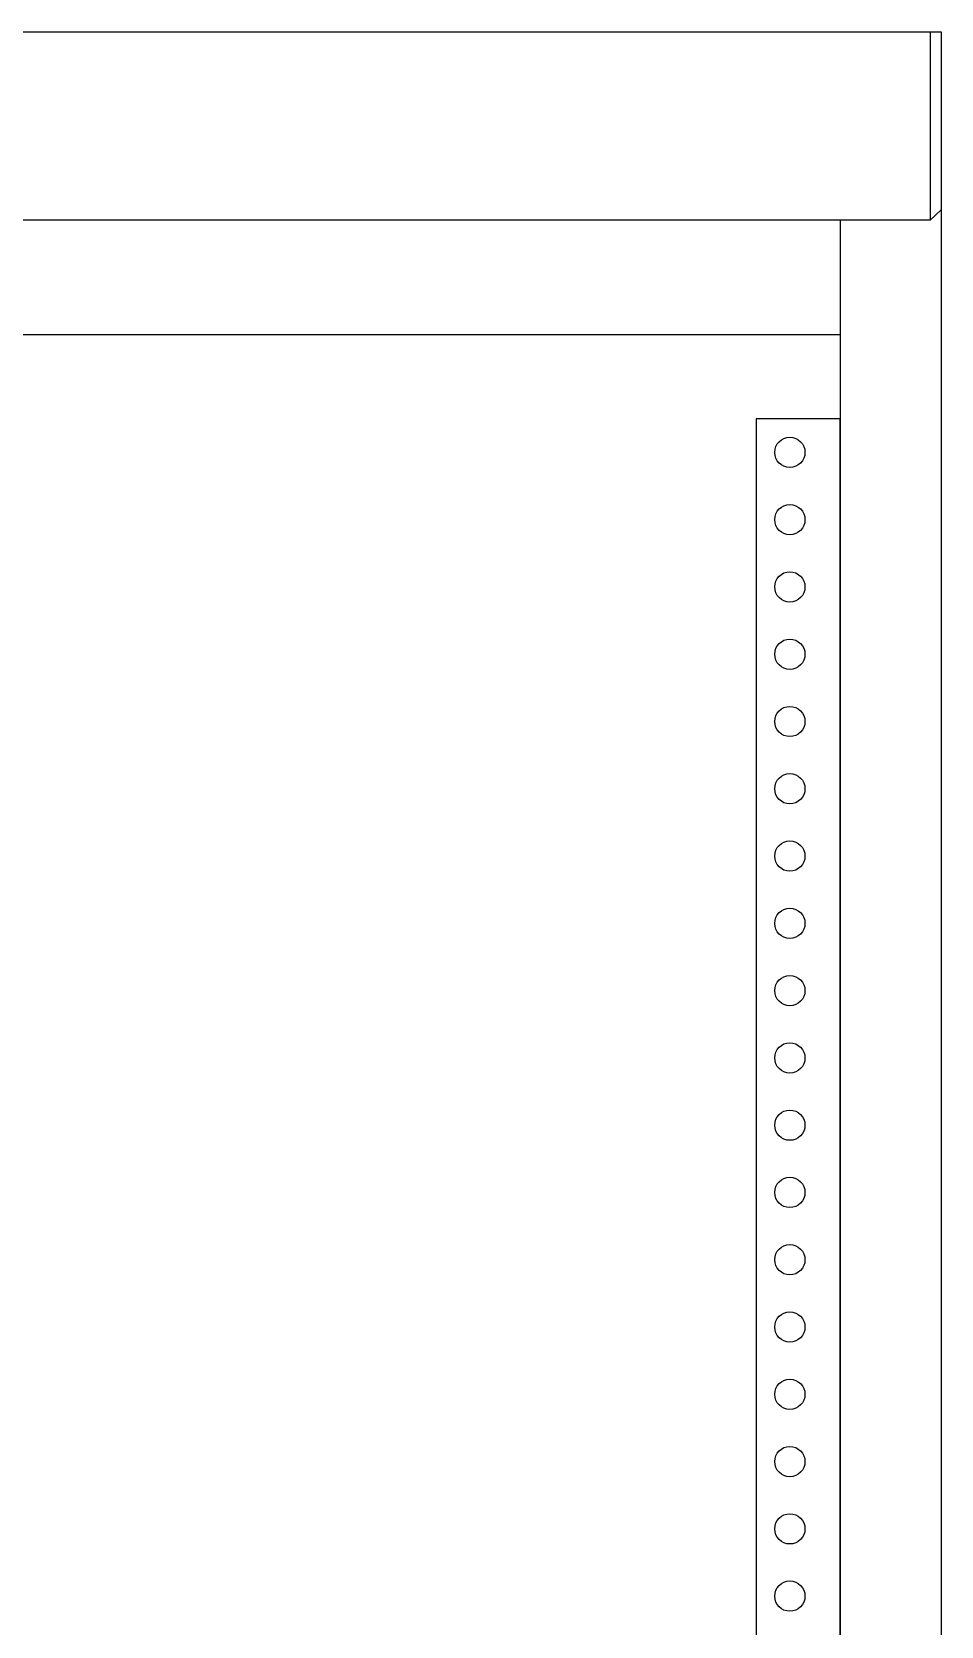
# Model space of a CAD drawing. Extents: x 965004 to 965704, y 79545 to 81545.
# Drawn here: x 965433.4 to 965703.9, y 81071 to 81544.9 of the extents above; entities that cross this region are included whole.
import ezdxf

# ---------------------------------------------------------------- set-up
doc = ezdxf.new("R2010")
doc.units = 0
doc.header["$MEASUREMENT"] = 0
doc.layers.add('LY-JS-BJ', color=7, linetype='Continuous')

# ---------------------------------------------------------------- blocks, each defined once
blk = doc.blocks.new('*U8')
at = {"layer": 'LY-JS-BJ', "color": 6}
blk.add_circle((0, 0), 4.5, dxfattribs=at)
blk = doc.blocks.new('*U9')
at = {"layer": 'LY-JS-BJ', "color": 0, "linetype": 'ByBlock', "lineweight": -2, "transparency": 16777216}
for p in [(0, 0), (0, -20), (0, -40), (0, -60), (0, -80), (0, -100), (0, -120), (0, -140), (0, -160), (0, -180), (0, -200), (0, -220), (0, -240), (0, -260), (0, -280), (0, -300), (0, -320), (0, -340)]:
    blk.add_blockref('*U8', p, dxfattribs=at)

msp = doc.modelspace()

# ---------------------------------------------------------------- linework, layer by layer
at = {"layer": 'LY-JS-BJ', "color": 0, "lineweight": -3}
msp.add_line((965700.66, 81544.92), (965700.66, 81488.92), dxfattribs=at)
at = {"layer": 'LY-JS-BJ', "lineweight": -3}
for p, q in [((965673.9, 81488.92), (965673.9, 79544.92)), ((965033.9, 81454.92), (965673.9, 81454.92))]:
    msp.add_line(p, q, dxfattribs=at)
msp.add_lwpolyline([(965003.9, 81544.92), (965703.9, 81544.92), (965703.9, 79544.92), (965003.9, 79544.92)], close=True, dxfattribs=at)
at = {"layer": 'LY-JS-BJ', "color": 0, "lineweight": -3}
for points in [[(965700.66, 81488.92), (965006.4, 81488.92), (965006.4, 81544.92)], [(965700.66, 81488.92), (965703.9, 81492.03)], [(965703.9, 81488.92), (965703.9, 81488.92)]]:
    msp.add_lwpolyline(points, dxfattribs=at)
at = {"layer": 'LY-JS-BJ', "color": 4, "lineweight": -3}
msp.add_lwpolyline([(965648.9, 81429.92), (965648.9, 79629.92), (965673.9, 79629.92), (965673.9, 81429.92)], close=True, dxfattribs=at)

# ---------------------------------------------------------------- block references
at = {"layer": 'LY-JS-BJ', "lineweight": -3}
msp.add_blockref('*U9', (965658.9, 81419.92), dxfattribs=at)

doc.saveas('drawing.dxf')
